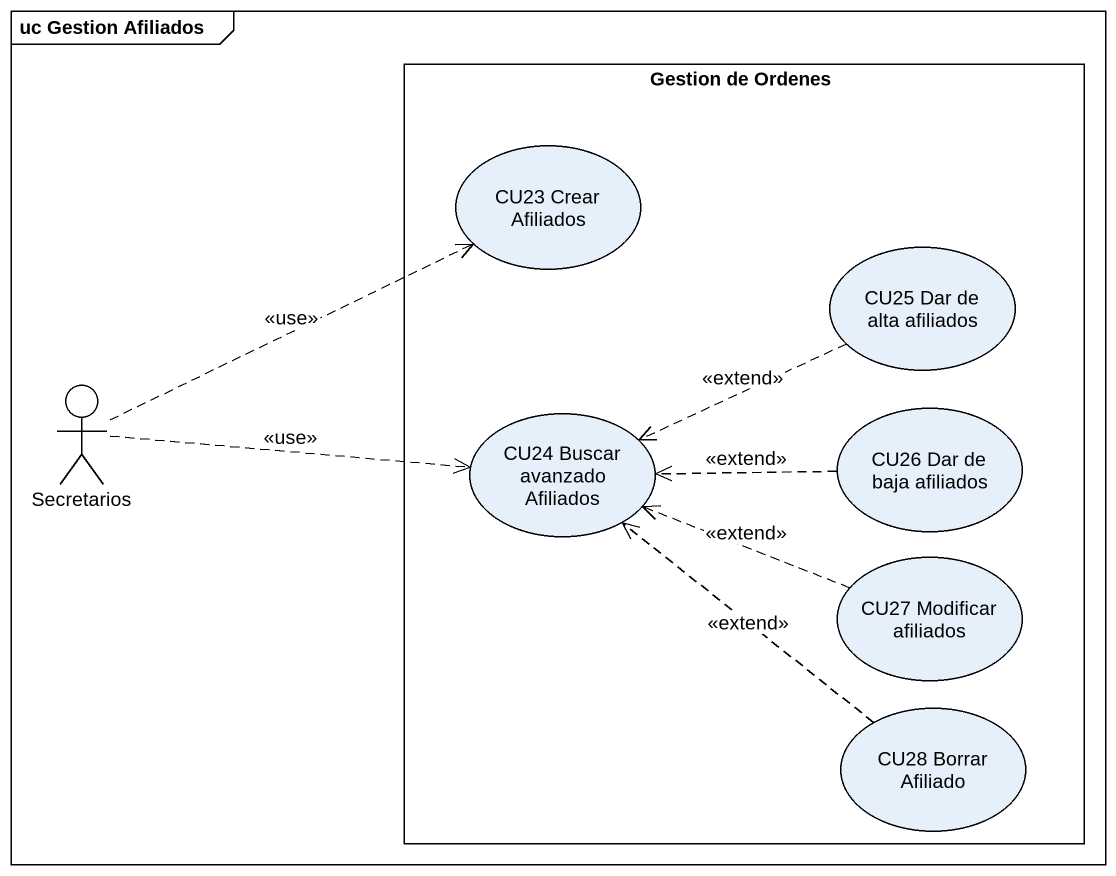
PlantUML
@startuml
mainframe uc Gestion Afiliados
rectangle "Gestion de Ordenes" as Gestion_de_Ordenes {
  usecase "CU23 Crear Afiliados" as CU23_Crear_Afiliados
  usecase "CU25 Dar de alta afiliados" as CU25_Dar_de_alta_afiliados
  usecase "CU24 Buscar avanzado Afiliados" as CU24_Buscar_avanzado
  usecase "CU26 Dar de baja afiliados" as CU26_Dar_de_baja_afiliados
  usecase "CU27 Modificar afiliados" as CU27_Modificar_afiliados
  usecase "CU28 Borrar Afiliado" as CU28_Borrar_Afiliado
}
actor Secretarios
CU25_Dar_de_alta_afiliados .left.> CU24_Buscar_avanzado : <<extend>>
Secretarios .right.> CU23_Crear_Afiliados : <<use>>
Secretarios .right.> CU24_Buscar_avanzado : <<use>>
CU26_Dar_de_baja_afiliados .left.> CU24_Buscar_avanzado : <<extend>>
CU27_Modificar_afiliados .left.> CU24_Buscar_avanzado : <<extend>>
CU28_Borrar_Afiliado .up.> CU24_Buscar_avanzado : <<extend>>
@enduml
